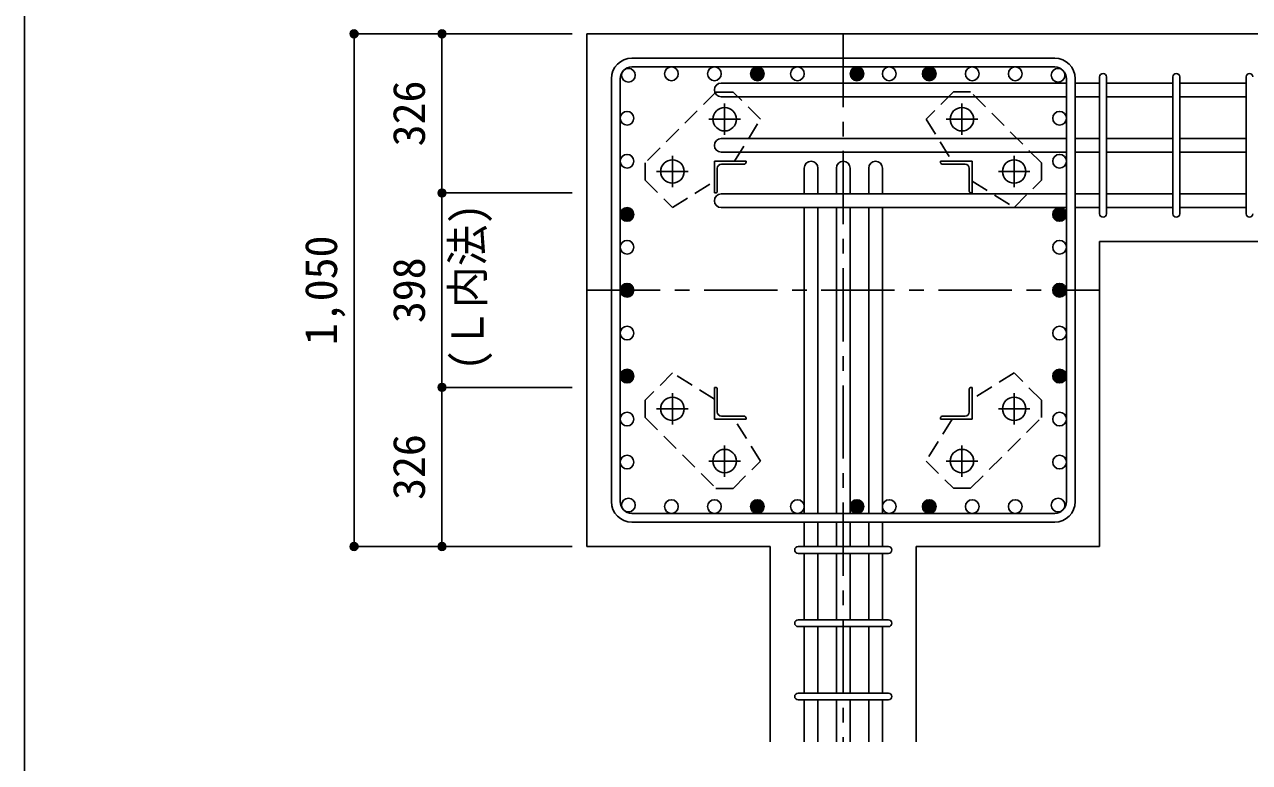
# Model space of a CAD drawing. Units: millimetres at full size, sheet at 1:30. Extents: x -5973 to 5954, y -4195 to 4201.
# Drawn here: x -5973 to -3464, y 1556 to 3067 of the extents above; entities that cross this region are included whole.
import ezdxf
from ezdxf.enums import TextEntityAlignment as Align

# ---------------------------------------------------------------- set-up
doc = ezdxf.new("R2010")
doc.units = ezdxf.units.MM
doc.header["$LTSCALE"] = 30
doc.header["$PDMODE"] = 32
doc.header["$PDSIZE"] = 15
doc.linetypes.add('CHAIN1', pattern=[8, 5, -1, 1, -1])
doc.linetypes.add('DASHED1', pattern=[1.8, 1.2, -0.6])
for name, color, linetype in [('0-1', 2, 'Continuous'), ('0-2', 4, 'Continuous'), ('0-3', 4, 'Continuous'), ('0-4', 7, 'Continuous'), ('0-5', 7, 'Continuous'), ('0-6', 7, 'Continuous'), ('0-7', 4, 'Continuous'), ('0-9', 4, 'DASHED1'), ('0-D', 4, 'Continuous'), ('F-0_枠', 6, 'Continuous')]:
    doc.layers.add(name, color=color, linetype=linetype)
doc.styles.add('ＭＳ ゴシック', font='')
doc.styles.get('ＭＳ ゴシック').set_extended_font_data('MS Gothic')

msp = doc.modelspace()

# ---------------------------------------------------------------- linework, layer by layer
at = {"layer": '0-1'}
for p, q in [((-3370.8, 3048.3), (-4820.8, 3048.3)), ((-4820.8, 3048.3), (-4820.8, 1998.3)), ((-3770.8, 2622.8), (-3370.8, 2622.8)), ((-3770.8, 1998.3), (-3770.8, 2622.8)), ((-4820.8, 1998.3), (-4445.3, 1998.3)), ((-4445.3, 1598.3), (-4445.3, 1998.3))]:
    msp.add_line(p, q, dxfattribs=at)
msp.add_lwpolyline([(-4146.3, 1598.3), (-4146.3, 1998.3), (-3770.8, 1998.3)], dxfattribs=at)
at = {"layer": '0-2', "linetype": 'CHAIN1'}
for p, q in [((-4538.8, 2841.1), (-4538.8, 2905.6)), ((-4052.8, 2905.6), (-4052.8, 2841.1)), ((-4571.1, 2873.3), (-4506.6, 2873.3)), ((-4085, 2873.3), (-4020.5, 2873.3)), ((-4645.8, 2734.1), (-4645.8, 2798.6)), ((-3945.8, 2798.6), (-3945.8, 2734.1)), ((-4678.1, 2766.3), (-4613.6, 2766.3)), ((-3978, 2766.3), (-3913.5, 2766.3)), ((-4645.8, 2248), (-4645.8, 2312.5)), ((-3945.8, 2312.5), (-3945.8, 2248)), ((-4613.6, 2280.3), (-4678.1, 2280.3)), ((-3913.5, 2280.3), (-3978, 2280.3)), ((-4538.8, 2141), (-4538.8, 2205.5)), ((-4052.8, 2205.5), (-4052.8, 2141)), ((-4506.6, 2173.3), (-4571.1, 2173.3)), ((-4020.5, 2173.3), (-4085, 2173.3))]:
    msp.add_line(p, q, dxfattribs=at)
at = {"layer": '0-2'}
for p, q in [((-4559.8, 2787.3), (-4494.8, 2787.3)), ((-4559.8, 2787.3), (-4559.8, 2722.3)), ((-4494.8, 2787.3), (-4494.8, 2785.3)), ((-4031.8, 2787.3), (-4096.8, 2787.3)), ((-4096.8, 2785.3), (-4096.8, 2787.3)), ((-4031.8, 2787.3), (-4031.8, 2722.3)), ((-4553.8, 2772.8), (-4553.8, 2726.3)), ((-4545.3, 2781.3), (-4498.8, 2781.3)), ((-4046.3, 2781.3), (-4092.8, 2781.3)), ((-4037.8, 2772.8), (-4037.8, 2726.3)), ((-4557.8, 2722.3), (-4559.8, 2722.3)), ((-4031.8, 2722.3), (-4033.8, 2722.3)), ((-4559.8, 2324.3), (-4557.8, 2324.3)), ((-4559.8, 2259.3), (-4559.8, 2324.3)), ((-4553.8, 2273.8), (-4553.8, 2320.3)), ((-4037.8, 2273.8), (-4037.8, 2320.3)), ((-4033.8, 2324.3), (-4031.8, 2324.3)), ((-4031.8, 2259.3), (-4031.8, 2324.3)), ((-4559.8, 2259.3), (-4494.8, 2259.3)), ((-4545.3, 2265.3), (-4498.8, 2265.3)), ((-4494.8, 2261.3), (-4494.8, 2259.3)), ((-4096.8, 2259.3), (-4096.8, 2261.3)), ((-4031.8, 2259.3), (-4096.8, 2259.3)), ((-4046.3, 2265.3), (-4092.8, 2265.3))]:
    msp.add_line(p, q, dxfattribs=at)
at = {"layer": '0-2', "color": 3}
for centre in [(-4538.8, 2873.3), (-4052.8, 2873.3), (-4645.8, 2766.3), (-3945.8, 2766.3), (-4645.8, 2280.3), (-3945.8, 2280.3), (-4538.8, 2173.3), (-4052.8, 2173.3)]:
    msp.add_circle(centre, 24, dxfattribs=at)
at = {"layer": '0-2'}
for centre, radius, start, end in [((-4498.8, 2785.3), 4, 270, 0), ((-4092.8, 2785.3), 4, 180, 270), ((-4545.3, 2772.8), 8.5, 90, 180), ((-4046.3, 2772.8), 8.5, 0, 90), ((-4557.8, 2726.3), 4, 270, 0), ((-4033.8, 2726.3), 4, 180, 270), ((-4557.8, 2320.3), 4, 0, 90), ((-4033.8, 2320.3), 4, 90, 180), ((-4545.3, 2273.8), 8.5, 180, 270), ((-4498.8, 2261.3), 4, 0, 90), ((-4092.8, 2261.3), 4, 90, 180), ((-4046.3, 2273.8), 8.5, 270, 0)]:
    msp.add_arc(centre, radius, start, end, dxfattribs=at)
at = {"layer": '0-3', "color": 3}
for centre in [(-4735.87, 2963.37), (-4647.86, 2966.3), (-4559.84, 2966.3), (-4471.83, 2966.3), (-4471.83, 2966.3), (-4389.8, 2966.3), (-4267.8, 2966.3), (-4201.8, 2966.3), (-4119.77, 2966.3), (-4119.77, 2966.3), (-4031.76, 2966.3), (-3943.74, 2966.3), (-3855.73, 2963.37), (-3855.73, 2963.37), (-4738.8, 2875.36), (-3852.8, 2875.36), (-4738.8, 2787.34), (-3852.8, 2787.34), (-4738.8, 2678.3), (-4738.8, 2678.3), (-3852.8, 2678.3), (-3852.8, 2678.3), (-4738.8, 2611.31), (-3852.8, 2611.31), (-4738.8, 2523.3), (-3852.8, 2523.3), (-4738.8, 2435.29), (-3852.8, 2435.29), (-4738.8, 2347.27), (-4738.8, 2347.27), (-3852.8, 2347.27), (-3852.8, 2347.27), (-4738.8, 2259.26), (-3852.8, 2259.26), (-4738.8, 2171.24), (-3852.8, 2171.24), (-4735.87, 2083.23), (-4647.86, 2080.3), (-4559.84, 2080.3), (-4471.83, 2080.3), (-4471.83, 2080.3), (-4389.8, 2080.3), (-4267.8, 2080.3), (-4201.8, 2080.3), (-4119.77, 2080.3), (-4119.77, 2080.3), (-4031.76, 2080.3), (-3943.74, 2080.3), (-3855.73, 2083.23)]:
    msp.add_circle(centre, 14, dxfattribs=at)
at = {"layer": '0-3'}
for centre, radius in [((-4471.83, 2966.3), 14), ((-4471.83, 2966.3), 12.6), ((-4471.83, 2966.3), 11.2), ((-4471.83, 2966.3), 9.8), ((-4471.83, 2966.3), 8.4), ((-4471.83, 2966.3), 7), ((-4471.83, 2966.3), 5.6), ((-4471.83, 2966.3), 4.2), ((-4471.83, 2966.3), 2.8), ((-4471.83, 2966.3), 1.4), ((-4267.8, 2966.3), 14), ((-4267.8, 2966.3), 12.6), ((-4267.8, 2966.3), 11.2), ((-4267.8, 2966.3), 9.8), ((-4267.8, 2966.3), 8.4), ((-4267.8, 2966.3), 7), ((-4267.8, 2966.3), 5.6), ((-4267.8, 2966.3), 4.2), ((-4267.8, 2966.3), 2.8), ((-4267.8, 2966.3), 1.4), ((-4119.77, 2966.3), 14), ((-4119.77, 2966.3), 12.6), ((-4119.77, 2966.3), 11.2), ((-4119.77, 2966.3), 9.8), ((-4119.77, 2966.3), 8.4), ((-4119.77, 2966.3), 7), ((-4119.77, 2966.3), 5.6), ((-4119.77, 2966.3), 4.2), ((-4119.77, 2966.3), 2.8), ((-4119.77, 2966.3), 1.4), ((-4738.8, 2678.3), 14), ((-4738.8, 2678.3), 12.6), ((-4738.8, 2678.3), 11.2), ((-4738.8, 2678.3), 9.8), ((-4738.8, 2678.3), 8.4), ((-4738.8, 2678.3), 7), ((-3852.8, 2678.3), 14), ((-3852.8, 2678.3), 12.6), ((-3852.8, 2678.3), 11.2), ((-3852.8, 2678.3), 9.8), ((-3852.8, 2678.3), 8.4), ((-3852.8, 2678.3), 7), ((-4738.8, 2678.3), 5.6), ((-4738.8, 2678.3), 4.2), ((-4738.8, 2678.3), 2.8), ((-4738.8, 2678.3), 1.4), ((-3852.8, 2678.3), 5.6), ((-3852.8, 2678.3), 4.2), ((-3852.8, 2678.3), 2.8), ((-3852.8, 2678.3), 1.4), ((-4738.8, 2523.3), 14), ((-4738.8, 2523.3), 12.6), ((-4738.8, 2523.3), 11.2), ((-3852.8, 2523.3), 14), ((-3852.8, 2523.3), 12.6), ((-3852.8, 2523.3), 11.2), ((-4738.8, 2523.3), 9.8), ((-4738.8, 2523.3), 8.4), ((-4738.8, 2523.3), 7), ((-4738.8, 2523.3), 5.6), ((-4738.8, 2523.3), 4.2), ((-4738.8, 2523.3), 2.8), ((-4738.8, 2523.3), 1.4), ((-3852.8, 2523.3), 9.8), ((-3852.8, 2523.3), 8.4), ((-3852.8, 2523.3), 7), ((-3852.8, 2523.3), 5.6), ((-3852.8, 2523.3), 4.2), ((-3852.8, 2523.3), 2.8), ((-3852.8, 2523.3), 1.4), ((-4738.8, 2347.27), 14), ((-4738.8, 2347.27), 12.6), ((-3852.8, 2347.27), 14), ((-3852.8, 2347.27), 12.6), ((-4738.8, 2347.27), 11.2), ((-4738.8, 2347.27), 9.8), ((-4738.8, 2347.27), 8.4), ((-4738.8, 2347.27), 7), ((-4738.8, 2347.27), 5.6), ((-4738.8, 2347.27), 4.2), ((-4738.8, 2347.27), 2.8), ((-4738.8, 2347.27), 1.4), ((-3852.8, 2347.27), 11.2), ((-3852.8, 2347.27), 9.8), ((-3852.8, 2347.27), 8.4), ((-3852.8, 2347.27), 7), ((-3852.8, 2347.27), 5.6), ((-3852.8, 2347.27), 4.2), ((-3852.8, 2347.27), 2.8), ((-3852.8, 2347.27), 1.4), ((-4471.83, 2080.3), 14), ((-4471.83, 2080.3), 12.6), ((-4471.83, 2080.3), 11.2), ((-4471.83, 2080.3), 9.8), ((-4471.83, 2080.3), 8.4), ((-4471.83, 2080.3), 7), ((-4471.83, 2080.3), 5.6), ((-4471.83, 2080.3), 4.2), ((-4471.83, 2080.3), 2.8), ((-4267.8, 2080.3), 14), ((-4267.8, 2080.3), 12.6), ((-4267.8, 2080.3), 11.2), ((-4267.8, 2080.3), 9.8), ((-4267.8, 2080.3), 8.4), ((-4267.8, 2080.3), 7), ((-4267.8, 2080.3), 5.6), ((-4267.8, 2080.3), 4.2), ((-4267.8, 2080.3), 2.8), ((-4119.77, 2080.3), 14), ((-4119.77, 2080.3), 12.6), ((-4119.77, 2080.3), 11.2), ((-4119.77, 2080.3), 9.8), ((-4119.77, 2080.3), 8.4), ((-4119.77, 2080.3), 7), ((-4119.77, 2080.3), 5.6), ((-4119.77, 2080.3), 4.2), ((-4119.77, 2080.3), 2.8), ((-4471.83, 2080.3), 1.4), ((-4267.8, 2080.3), 1.4), ((-4119.77, 2080.3), 1.4)]:
    msp.add_circle(centre, radius, dxfattribs=at)
at = {"layer": '0-4'}
for p, q in [((-4728.8, 2998.3), (-3862.8, 2998.3)), ((-4728.8, 2980.3), (-3862.8, 2980.3)), ((-4770.8, 2956.3), (-4770.8, 2090.3)), ((-4752.8, 2956.3), (-4752.8, 2090.3)), ((-3838.8, 2956.3), (-3838.8, 2090.3)), ((-3820.8, 2956.3), (-3820.8, 2090.3)), ((-4728.8, 2066.3), (-3862.8, 2066.3)), ((-4728.8, 2048.3), (-3862.8, 2048.3))]:
    msp.add_line(p, q, dxfattribs=at)
for centre, radius, start, end in [((-4728.8, 2956.3), 42, 90, 180), ((-3862.8, 2956.3), 42, 0, 90), ((-4728.8, 2956.3), 24, 90, 180), ((-3862.8, 2956.3), 24, 0, 90), ((-4728.8, 2090.3), 42, 180, 270), ((-4728.8, 2090.3), 24, 180, 270), ((-3862.8, 2090.3), 42, 270, 0), ((-3862.8, 2090.3), 24, 270, 0)]:
    msp.add_arc(centre, radius, start, end, dxfattribs=at)
at = {"layer": '0-5'}
for p, q in [((-4545.8, 2947.37), (-3838.8, 2947.37)), ((-3820.8, 2947.37), (-3770.8, 2947.37)), ((-3756.8, 2947.37), (-3620.8, 2947.37)), ((-3606.8, 2947.37), (-3470.8, 2947.37)), ((-4545.8, 2919.37), (-3838.8, 2919.37)), ((-3820.8, 2919.37), (-3770.8, 2919.37)), ((-3756.8, 2919.37), (-3620.8, 2919.37)), ((-3606.8, 2919.37), (-3470.8, 2919.37)), ((-4545.8, 2833.83), (-3838.8, 2833.83)), ((-3820.8, 2833.83), (-3770.8, 2833.83)), ((-3756.8, 2833.83), (-3620.8, 2833.83)), ((-3606.8, 2833.83), (-3470.8, 2833.83)), ((-4545.8, 2805.83), (-3838.8, 2805.83)), ((-3820.8, 2805.83), (-3770.8, 2805.83)), ((-3756.8, 2805.83), (-3620.8, 2805.83)), ((-3606.8, 2805.83), (-3470.8, 2805.83)), ((-4375.8, 2773.3), (-4375.8, 2720.3)), ((-4347.8, 2773.3), (-4347.8, 2720.3)), ((-4309.8, 2773.3), (-4309.8, 2720.3)), ((-4281.8, 2773.3), (-4281.8, 2720.3)), ((-4243.8, 2773.3), (-4243.8, 2720.3)), ((-4215.8, 2773.3), (-4215.8, 2720.3)), ((-4545.8, 2720.3), (-3838.8, 2720.3)), ((-3820.8, 2720.3), (-3770.8, 2720.3)), ((-3756.8, 2720.3), (-3620.8, 2720.3)), ((-3606.8, 2720.3), (-3470.8, 2720.3)), ((-4545.8, 2692.3), (-3838.8, 2692.3)), ((-4375.8, 2692.3), (-4375.8, 2066.3)), ((-4347.8, 2692.3), (-4347.8, 2066.3)), ((-4309.8, 2692.3), (-4309.8, 2066.3)), ((-4281.8, 2692.3), (-4281.8, 2066.3)), ((-4243.8, 2692.3), (-4243.8, 2066.3)), ((-4215.8, 2692.3), (-4215.8, 2066.3)), ((-3820.8, 2692.3), (-3770.8, 2692.3)), ((-3756.8, 2692.3), (-3620.8, 2692.3)), ((-3606.8, 2692.3), (-3470.8, 2692.3)), ((-4375.8, 2048.3), (-4375.8, 1998.3)), ((-4347.8, 2048.3), (-4347.8, 1998.3)), ((-4309.8, 2048.3), (-4309.8, 1998.3)), ((-4281.8, 2048.3), (-4281.8, 1998.3)), ((-4243.8, 2048.3), (-4243.8, 1998.3)), ((-4215.8, 2048.3), (-4215.8, 1998.3)), ((-4375.8, 1984.3), (-4375.8, 1848.3)), ((-4347.8, 1984.3), (-4347.8, 1848.3)), ((-4309.8, 1984.3), (-4309.8, 1848.3)), ((-4281.8, 1984.3), (-4281.8, 1848.3)), ((-4243.8, 1984.3), (-4243.8, 1848.3)), ((-4215.8, 1984.3), (-4215.8, 1848.3)), ((-4375.8, 1834.3), (-4375.8, 1698.3)), ((-4347.8, 1834.3), (-4347.8, 1698.3)), ((-4309.8, 1834.3), (-4309.8, 1698.3)), ((-4281.8, 1834.3), (-4281.8, 1698.3)), ((-4243.8, 1834.3), (-4243.8, 1698.3)), ((-4215.8, 1834.3), (-4215.8, 1698.3)), ((-4375.8, 1684.3), (-4375.8, 1598.3)), ((-4347.8, 1684.3), (-4347.8, 1598.3)), ((-4309.8, 1684.3), (-4309.8, 1598.3)), ((-4281.8, 1684.3), (-4281.8, 1598.3)), ((-4243.8, 1684.3), (-4243.8, 1598.3)), ((-4215.8, 1684.3), (-4215.8, 1598.3))]:
    msp.add_line(p, q, dxfattribs=at)
for centre, start, end in [((-4545.8, 2933.37), 90, 270), ((-4545.8, 2819.83), 90, 270), ((-4361.8, 2773.3), 0, 180), ((-4295.8, 2773.3), 0, 180), ((-4229.8, 2773.3), 0, 180), ((-4545.8, 2706.3), 90, 270)]:
    msp.add_arc(centre, 14, start, end, dxfattribs=at)
at = {"layer": '0-6'}
for p, q in [((-3770.8, 2679.8), (-3770.8, 2959.87)), ((-3756.8, 2679.8), (-3756.8, 2959.87)), ((-3620.8, 2679.8), (-3620.8, 2959.87)), ((-3606.8, 2679.8), (-3606.8, 2959.87)), ((-3470.8, 2679.8), (-3470.8, 2959.87)), ((-4388.3, 1998.3), (-4203.3, 1998.3)), ((-4388.3, 1984.3), (-4203.3, 1984.3)), ((-4388.3, 1848.3), (-4203.3, 1848.3)), ((-4388.3, 1834.3), (-4203.3, 1834.3)), ((-4388.3, 1698.3), (-4203.3, 1698.3)), ((-4388.3, 1684.3), (-4203.3, 1684.3))]:
    msp.add_line(p, q, dxfattribs=at)
for centre, start, end in [((-3763.8, 2959.87), 0, 180), ((-3763.8, 2959.87), 0, 180), ((-3763.8, 2959.87), 0, 180), ((-3763.8, 2959.87), 0, 180), ((-3613.8, 2959.87), 0, 180), ((-3463.8, 2959.87), 0, 180), ((-3763.8, 2679.8), 180, 0), ((-3763.8, 2679.8), 180, 0), ((-3763.8, 2679.8), 180, 0), ((-3763.8, 2679.8), 180, 0), ((-3613.8, 2679.8), 180, 0), ((-3463.8, 2679.8), 180, 0), ((-4388.3, 1991.3), 90, 270), ((-4388.3, 1991.3), 90, 270), ((-4388.3, 1991.3), 90, 270), ((-4388.3, 1991.3), 90, 270), ((-4203.3, 1991.3), 270, 90), ((-4203.3, 1991.3), 270, 90), ((-4203.3, 1991.3), 270, 90), ((-4203.3, 1991.3), 270, 90), ((-4388.3, 1841.3), 90, 270), ((-4203.3, 1841.3), 270, 90), ((-4388.3, 1691.3), 90, 270), ((-4203.3, 1691.3), 270, 90)]:
    msp.add_arc(centre, 7, start, end, dxfattribs=at)
at = {"layer": '0-9', "color": 7, "linetype": 'Continuous'}
msp.add_line((-4752.8, 2678.3), (-4752.8, 2611.31), dxfattribs=at)
at = {"layer": '0-9'}
msp.add_line((-4465.4, 2173.4), (-4518.8, 2259.3), dxfattribs=at)
for points in [[(-4556.6, 2929), (-4701.6, 2784.1), (-4701.6, 2748.7), (-4645.7, 2692.9), (-4559.8, 2746.3)], [(-4518.8, 2787.3), (-4465.4, 2873.2), (-4521.2, 2929), (-4556.6, 2929)], [(-3890.1, 2784.1), (-4035, 2929.1), (-4070.4, 2929.1), (-4126.2, 2873.2), (-4072.8, 2787.3)], [(-4031.8, 2746.3), (-3945.9, 2692.9), (-3890.1, 2748.7), (-3890.1, 2784.1)], [(-4559.8, 2300.3), (-4645.7, 2353.7), (-4701.5, 2297.9), (-4701.5, 2262.5)], [(-4035, 2117.6), (-3890, 2262.5), (-3890, 2297.9), (-3945.9, 2353.7), (-4031.8, 2300.3)], [(-4701.5, 2262.5), (-4556.6, 2117.5), (-4521.2, 2117.5), (-4465.4, 2173.4)], [(-4072.8, 2259.3), (-4126.2, 2173.4), (-4070.4, 2117.6), (-4035, 2117.6)]]:
    msp.add_lwpolyline(points, dxfattribs=at)
at = {"layer": '0-D'}
for p, q in [((-5297.84, 3048.3), (-5117.84, 3048.3)), ((-5297.84, 3048.3), (-5297.84, 1998.3)), ((-5297.84, 3048.3), (-5117.84, 3048.3)), ((-5117.84, 2722.3), (-5117.84, 3048.3)), ((-5117.84, 3048.3), (-4850.8, 3048.3)), ((-5117.84, 2324.3), (-5117.84, 2722.3)), ((-5117.84, 2722.3), (-4850.8, 2722.3)), ((-5117.84, 1998.3), (-5117.84, 2324.3)), ((-5117.84, 2324.3), (-4850.8, 2324.3)), ((-5297.84, 1998.3), (-5117.84, 1998.3)), ((-5117.84, 1998.3), (-4850.8, 1998.3)), ((-5117.84, 1998.3), (-4850.8, 1998.3))]:
    msp.add_line(p, q, dxfattribs=at)
at = {"layer": '0-D', "linetype": 'CHAIN1'}
for p, q in [((-4295.8, 3048.3), (-4295.8, 1598.3)), ((-4820.8, 2523.3), (-3770.8, 2523.3))]:
    msp.add_line(p, q, dxfattribs=at)
at = {"layer": '0-D'}
for centre, radius in [((-5297.84, 3048.3), 8), ((-5297.84, 3048.3), 7.2), ((-5297.84, 3048.3), 6.4), ((-5297.84, 3048.3), 5.6), ((-5297.84, 3048.3), 4.8), ((-5297.84, 3048.3), 4), ((-5297.84, 3048.3), 3.2), ((-5297.84, 3048.3), 2.4), ((-5297.84, 3048.3), 1.6), ((-5297.84, 3048.3), 0.8), ((-5117.84, 3048.3), 8), ((-5117.84, 3048.3), 7.2), ((-5117.84, 3048.3), 6.4), ((-5117.84, 3048.3), 5.6), ((-5117.84, 3048.3), 4.8), ((-5117.84, 3048.3), 4), ((-5117.84, 3048.3), 3.2), ((-5117.84, 3048.3), 2.4), ((-5117.84, 3048.3), 1.6), ((-5117.84, 3048.3), 0.8), ((-5117.84, 2722.3), 8), ((-5117.84, 2722.3), 7.2), ((-5117.84, 2722.3), 6.4), ((-5117.84, 2722.3), 5.6), ((-5117.84, 2722.3), 4.8), ((-5117.84, 2722.3), 4), ((-5117.84, 2722.3), 3.2), ((-5117.84, 2722.3), 2.4), ((-5117.84, 2722.3), 1.6), ((-5117.84, 2722.3), 0.8), ((-5117.84, 2324.3), 8), ((-5117.84, 2324.3), 7.2), ((-5117.84, 2324.3), 6.4), ((-5117.84, 2324.3), 5.6), ((-5117.84, 2324.3), 4.8), ((-5117.84, 2324.3), 4), ((-5117.84, 2324.3), 3.2), ((-5117.84, 2324.3), 2.4), ((-5117.84, 2324.3), 1.6), ((-5117.84, 2324.3), 0.8), ((-5297.84, 1998.3), 8), ((-5297.84, 1998.3), 7.2), ((-5297.84, 1998.3), 6.4), ((-5297.84, 1998.3), 5.6), ((-5297.84, 1998.3), 4.8), ((-5297.84, 1998.3), 4), ((-5297.84, 1998.3), 3.2), ((-5297.84, 1998.3), 2.4), ((-5297.84, 1998.3), 1.6), ((-5297.84, 1998.3), 0.8), ((-5117.84, 1998.3), 8), ((-5117.84, 1998.3), 7.2), ((-5117.84, 1998.3), 6.4), ((-5117.84, 1998.3), 5.6), ((-5117.84, 1998.3), 4.8), ((-5117.84, 1998.3), 4), ((-5117.84, 1998.3), 3.2), ((-5117.84, 1998.3), 2.4), ((-5117.84, 1998.3), 1.6), ((-5117.84, 1998.3), 0.8)]:
    msp.add_circle(centre, radius, dxfattribs=at)
at = {"layer": '0-D', "color": 7}
for p in [(-5297.84, 3048.3), (-5117.84, 3048.3), (-5117.84, 2722.3), (-5117.84, 2324.3), (-5297.84, 1998.3), (-5117.84, 1998.3)]:
    msp.add_point(p, dxfattribs=at)
at = {"layer": 'F-0_枠'}
msp.add_line((-5972.88, 4201.15), (-5972.88, -4195.24), dxfattribs=at)

# ---------------------------------------------------------------- texts
at = {"layer": '0-7', "style": 'ＭＳ ゴシック', "width": 0.95}
msp.add_text('(Ｌ内法)', height=65.98, rotation=90, dxfattribs=at).set_placement((-5012.78, 2358.7), align=Align.BOTTOM_LEFT)
at = {"layer": '0-D', "style": 'ＭＳ ゴシック'}
for s, p in [('326', (-5132.84, 2817.8)), ('1,050', (-5312.84, 2410.8)), ('398', (-5132.84, 2455.8)), ('326', (-5132.84, 2093.8))]:
    msp.add_text(s, height=65.98, rotation=90, dxfattribs=at).set_placement(p, align=Align.BOTTOM_LEFT)

doc.saveas('drawing.dxf')
